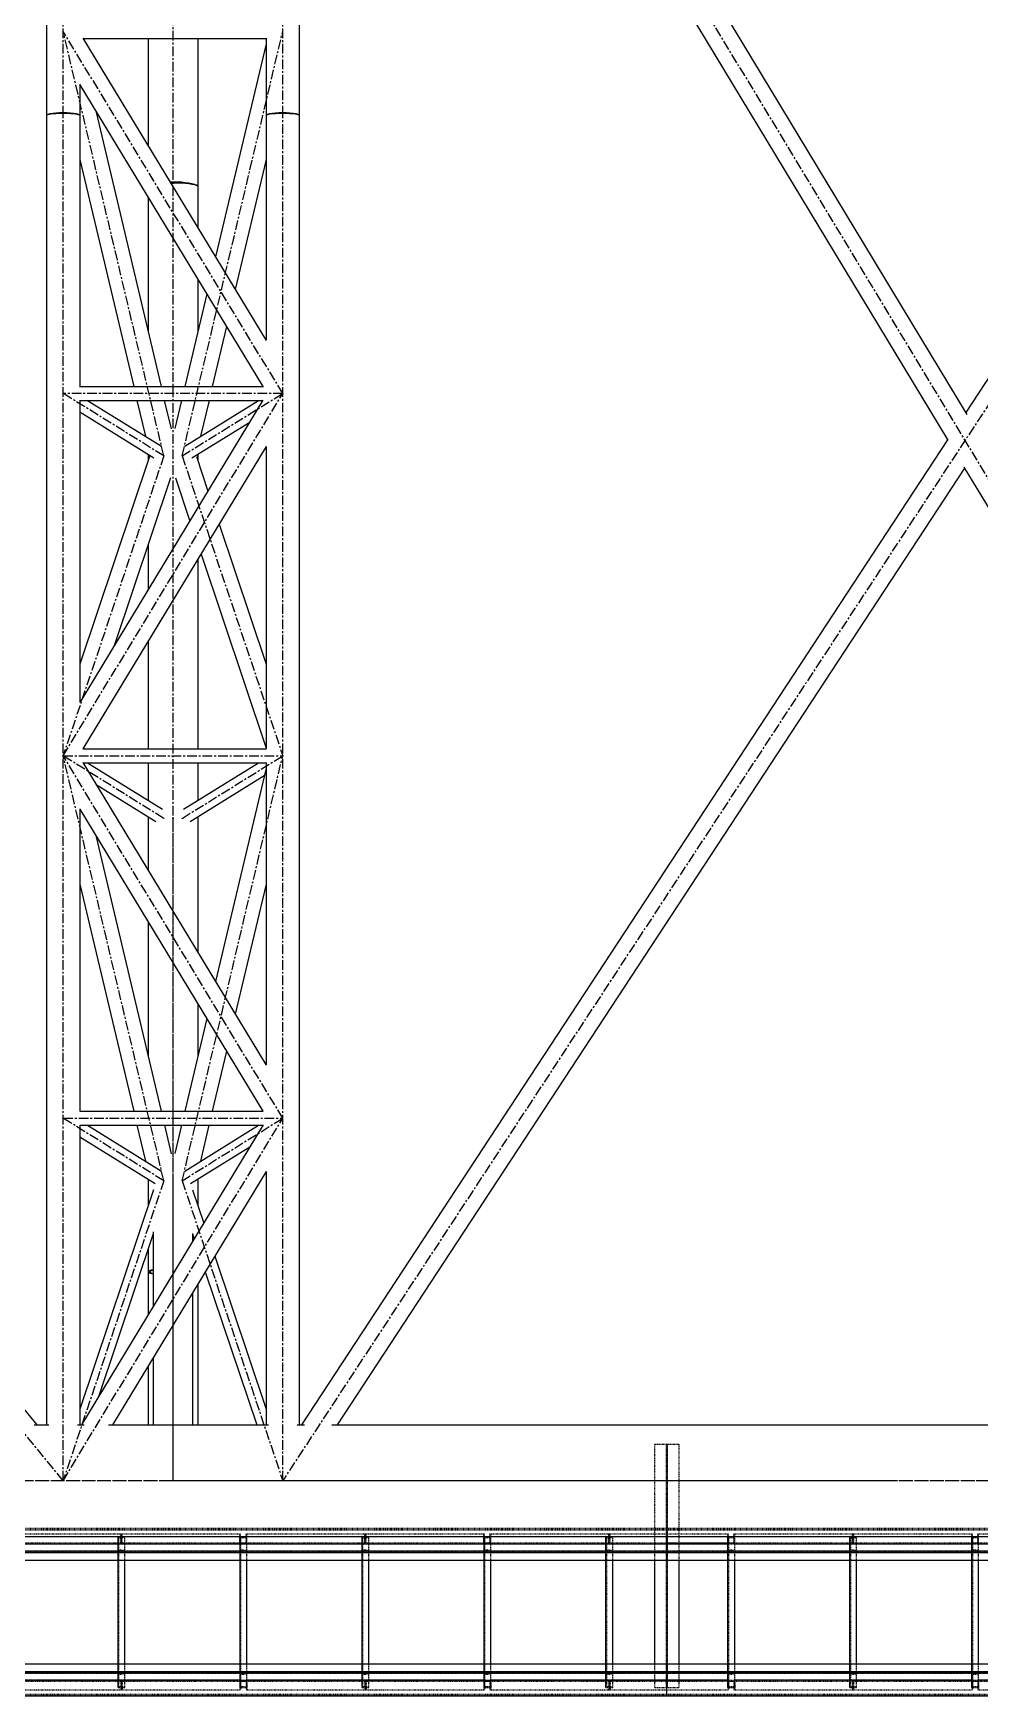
# Model space of a CAD drawing. Header units: millimetres. Extents: x 5143 to 30813, y 232 to 21408.
# Drawn here: x 21620 to 22396, y 15564 to 16928 of the extents above; entities that cross this region are included whole.
import ezdxf

# ---------------------------------------------------------------- set-up
doc = ezdxf.new("R2010")
doc.units = ezdxf.units.MM
doc.header["$LTSCALE"] = 0.25
for name, pattern in [('CENTER', [50.8, 31.75, -6.35, 6.35, -6.35]), ('XKITLINE00', [0]), ('XKITLINE02', [4, 2, -2]), ('XKITLINE03', [6, 3, -1, 1, -1])]:
    doc.linetypes.add(name, pattern=pattern)

msp = doc.modelspace()

# ---------------------------------------------------------------- linework, layer by layer
at = {"color": 8, "linetype": 'CENTER'}
for p, q in [((21645, 16860.1), (21645, 18041.9)), ((21825, 16860.1), (21825, 18041.9)), ((21735, 17970.9), (21735, 16802)), ((21645, 15740.3), (20185, 17520)), ((22900, 15740.3), (21825, 17520)), ((22900, 17380.3), (21825, 15740.3)), ((21727.5, 16580.9), (21645, 16929.1)), ((21825, 16632.2), (21645, 16929.1)), ((21742.5, 16580.9), (21825, 16929.1)), ((21645, 15740.3), (21645, 16860.1)), ((21825, 15740.3), (21825, 16860.1)), ((21735, 16802), (21735, 15911.7)), ((21727.5, 16580.9), (21645, 16632.2)), ((21825, 16632.2), (21645, 16632.2)), ((21645, 16334.9), (21825, 16632.2)), ((21742.5, 16580.9), (21825, 16632.2)), ((21727.5, 16580.9), (21645, 16334.9)), ((21742.5, 16580.9), (21825, 16334.9)), ((21727.5, 15986.3), (21645, 16334.9)), ((21825, 16037.6), (21645, 16334.9)), ((21727.5, 16283.6), (21645, 16334.9)), ((21645, 16334.9), (21825, 16334.9)), ((21742.5, 16283.6), (21825, 16334.9)), ((21742.5, 15986.3), (21825, 16334.9)), ((21735, 16283.6), (21735, 15740.3)), ((21645, 15740.3), (21825, 16037.6)), ((21727.5, 15986.3), (21645, 16037.6)), ((21645, 16037.6), (21825, 16037.6)), ((21742.5, 15986.3), (21825, 16037.6)), ((21727.5, 15986.3), (21645, 15740.3)), ((21735, 15986.3), (21735, 15740.3)), ((21742.5, 15986.3), (21825, 15740.3)), ((22468.2, 15740.3), (20245, 15740.3)), ((22900, 15740.3), (20275, 15740.3)), ((21735, 15740.3), (20915, 15740.3)), ((22317.5, 15740.3), (21735, 15740.3)), ((23075, 15740.3), (22317.5, 15740.3)), ((22900, 15740.3), (22317.5, 15740.3))]:
    msp.add_line(p, q, dxfattribs=at)
at = {"color": 8, "linetype": 'XKITLINE00'}
for p, q in [((21848.1, 17505.3), (22385.8, 16615)), ((21631.3, 17484.4), (21631.3, 16860.1)), ((21838.6, 17474.2), (21838.6, 16860.1)), ((21838.6, 17473.8), (22370.2, 16593.7)), ((22823.8, 17286.3), (22384.9, 16616.6)), ((21661.1, 16923.7), (21811.4, 16675.7)), ((21661.3, 16923.4), (21811.3, 16923.4)), ((21714.7, 16923.4), (21714.7, 16835.2)), ((21755.3, 16923.4), (21755.3, 16802)), ((21811.3, 16919), (21769.9, 16744.1)), ((21811.3, 16923.5), (21811.3, 16860.1)), ((21658.6, 16885.9), (21658.6, 16860.1)), ((21658.6, 16885.4), (21808.8, 16637.8)), ((21631.7, 16860.7), (21631.3, 16860.1)), ((21631.7, 16860.6), (21631.3, 16860.1)), ((21631.3, 16860.1), (21631.3, 15786)), ((21631.7, 16860.7), (21632.7, 16861.2)), ((21631.7, 16860.6), (21632.7, 16861)), ((21632.7, 16861.2), (21634.3, 16861.7)), ((21632.7, 16861), (21634.3, 16861.4)), ((21633, 16861.1), (21633.2, 16861.2)), ((21633.2, 16861.2), (21634.8, 16861.6)), ((21634.3, 16861.7), (21636.5, 16862.1)), ((21634.3, 16861.4), (21636.5, 16861.7)), ((21634.8, 16861.6), (21636.9, 16862)), ((21636.5, 16862.1), (21639.1, 16862.4)), ((21636.5, 16861.7), (21639.1, 16861.9)), ((21636.9, 16862), (21639.3, 16862.3)), ((21639.1, 16862.4), (21642, 16862.6)), ((21639.1, 16861.9), (21642, 16862.1)), ((21639.3, 16862.3), (21642.1, 16862.5)), ((21642, 16862.6), (21645, 16862.6)), ((21642, 16862.1), (21645, 16862.1)), ((21642.1, 16862.5), (21645, 16862.5)), ((21645, 16862.6), (21648, 16862.6)), ((21645, 16862.5), (21647.9, 16862.5)), ((21645, 16862.1), (21648, 16862.1)), ((21647.9, 16862.5), (21650.7, 16862.3)), ((21648, 16862.6), (21650.9, 16862.4)), ((21648, 16862.1), (21650.9, 16861.9)), ((21650.7, 16862.3), (21653.1, 16862)), ((21650.9, 16862.4), (21653.5, 16862.1)), ((21650.9, 16861.9), (21653.5, 16861.7)), ((21653.1, 16862), (21655.2, 16861.6)), ((21653.5, 16862.1), (21655.7, 16861.7)), ((21653.5, 16861.7), (21655.7, 16861.4)), ((21655.2, 16861.6), (21656.8, 16861.2)), ((21655.7, 16861.7), (21657.3, 16861.2)), ((21655.7, 16861.4), (21657.3, 16861)), ((21656.8, 16861.2), (21656.9, 16861.1)), ((21657.3, 16861.2), (21658.3, 16860.7)), ((21657.3, 16861), (21658.3, 16860.6)), ((21658.3, 16860.7), (21658.6, 16860.1)), ((21658.3, 16860.6), (21658.6, 16860.1)), ((21658.6, 16860.1), (21658.6, 16637.8)), ((21671.7, 16863.9), (21725.3, 16637.8)), ((21811.7, 16860.7), (21811.3, 16860.1)), ((21811.7, 16860.6), (21811.3, 16860.1)), ((21811.3, 16860.1), (21811.3, 16675.8)), ((21811.7, 16860.7), (21812.7, 16861.2)), ((21811.7, 16860.6), (21812.7, 16861)), ((21812.7, 16861.2), (21814.3, 16861.7)), ((21812.7, 16861), (21814.3, 16861.4)), ((21813, 16861.1), (21813.2, 16861.2)), ((21813.2, 16861.2), (21814.8, 16861.6)), ((21814.3, 16861.7), (21816.5, 16862.1)), ((21814.3, 16861.4), (21816.5, 16861.7)), ((21814.8, 16861.6), (21816.9, 16862)), ((21816.5, 16862.1), (21819.1, 16862.4)), ((21816.5, 16861.7), (21819.1, 16861.9)), ((21816.9, 16862), (21819.3, 16862.3)), ((21819.1, 16862.4), (21822, 16862.6)), ((21819.1, 16861.9), (21822, 16862.1)), ((21819.3, 16862.3), (21822.1, 16862.5)), ((21822, 16862.6), (21825, 16862.7)), ((21822, 16862.1), (21825, 16862.1)), ((21822.1, 16862.5), (21825, 16862.5)), ((21825, 16862.7), (21828, 16862.6)), ((21825, 16862.5), (21827.9, 16862.5)), ((21825, 16862.1), (21828, 16862.1)), ((21827.9, 16862.5), (21830.7, 16862.3)), ((21828, 16862.6), (21830.9, 16862.4)), ((21828, 16862.1), (21830.9, 16861.9)), ((21830.7, 16862.3), (21833.1, 16862)), ((21830.9, 16862.4), (21833.5, 16862.1)), ((21830.9, 16861.9), (21833.5, 16861.7)), ((21833.1, 16862), (21835.2, 16861.6)), ((21833.5, 16862.1), (21835.7, 16861.7)), ((21833.5, 16861.7), (21835.7, 16861.4)), ((21835.2, 16861.6), (21836.8, 16861.2)), ((21835.7, 16861.7), (21837.3, 16861.2)), ((21835.7, 16861.4), (21837.3, 16861)), ((21836.8, 16861.2), (21836.9, 16861.1)), ((21837.3, 16861.2), (21838.3, 16860.7)), ((21837.3, 16861), (21838.3, 16860.6)), ((21838.3, 16860.7), (21838.6, 16860.1)), ((21838.3, 16860.6), (21838.6, 16860.1)), ((21838.6, 16860.1), (21838.6, 15786)), ((21658.6, 16824), (21702.8, 16637.8)), ((21811.3, 16824), (21786.1, 16717.4)), ((21732.6, 16805.8), (21735, 16805.8)), ((21732.7, 16805.5), (21735, 16805.6)), ((21733, 16805), (21735, 16805)), ((21735, 16805.8), (21738.5, 16805.7)), ((21735, 16805.6), (21738.3, 16805.5)), ((21735, 16805), (21738.5, 16805)), ((21738.3, 16805.5), (21741.5, 16805.4)), ((21738.5, 16805.7), (21741.9, 16805.6)), ((21738.5, 16805), (21741.9, 16804.8)), ((21741.5, 16805.4), (21744.6, 16805.1)), ((21741.9, 16805.6), (21745.1, 16805.3)), ((21741.9, 16804.8), (21745.1, 16804.6)), ((21744.6, 16805.1), (21747.3, 16804.7)), ((21745.1, 16805.3), (21748, 16804.9)), ((21745.1, 16804.6), (21748, 16804.3)), ((21747.3, 16804.7), (21749.6, 16804.3)), ((21748, 16804.9), (21750.5, 16804.5)), ((21748, 16804.3), (21750.5, 16803.9)), ((21749.6, 16804.3), (21751.6, 16803.8)), ((21750.5, 16804.5), (21752.6, 16803.9)), ((21750.5, 16803.9), (21752.6, 16803.5)), ((21751.6, 16803.8), (21751.9, 16803.7)), ((21752.6, 16803.9), (21754.1, 16803.3)), ((21752.6, 16803.5), (21754.1, 16803)), ((21754.1, 16803.3), (21755, 16802.7)), ((21754.1, 16803), (21755, 16802.5)), ((21755, 16802.7), (21755.3, 16802)), ((21755, 16802.5), (21755.3, 16802)), ((21755.3, 16802), (21755.3, 16768.3)), ((21714.7, 16793), (21714.7, 16682.4)), ((21755.3, 16726), (21755.3, 16682.4)), ((21762.7, 16713.8), (21744.7, 16637.8)), ((21778.9, 16687.1), (21767.2, 16637.8)), ((21658.5, 16637.8), (21809.1, 16637.8)), ((20927.9, 16633.6), (21623.3, 15786)), ((21658.6, 16626.6), (21658.6, 16378.5)), ((21808.8, 16626.6), (21658.6, 16378.5)), ((21658.6, 16626.5), (21808.8, 16626.5)), ((21664.9, 16626.5), (21725.5, 16588.9)), ((21705.4, 16626.5), (21712.4, 16597)), ((21727.9, 16626.5), (21733.5, 16603.2)), ((21742, 16626.5), (21736.6, 16603.4)), ((21744.6, 16588.9), (21805.1, 16626.5)), ((21764.6, 16626.5), (21757.6, 16597)), ((21658.6, 16617), (21719.4, 16579.2)), ((21750.5, 16579.2), (21798, 16608.7)), ((21811.3, 16588.5), (21661.2, 16340.6)), ((21811.3, 16588.6), (21811.3, 16340.6)), ((22370.1, 16594), (21840.4, 15786)), ((21715.8, 16580.4), (21658.6, 16410)), ((21714.7, 16582.2), (21714.7, 16577.2)), ((21754.3, 16580.3), (21763.7, 16552.1)), ((21755.3, 16582.2), (21755.3, 16577.2)), ((22384, 16570.9), (21869.5, 15786)), ((22383.5, 16571.7), (22823.8, 15842.9)), ((21733, 16562.9), (21686.8, 16425)), ((21737, 16563), (21748.8, 16527.5)), ((21772.8, 16524.9), (21811.3, 16410)), ((21714.7, 16508.3), (21714.7, 16471.1)), ((21755.3, 16495.9), (21755.3, 16340.6)), ((21758, 16500.3), (21811.3, 16341.1)), ((21714.7, 16428.9), (21714.7, 16340.6)), ((21661, 16340.6), (21811.4, 16340.6)), ((21661.1, 16329.4), (21811.5, 16081.1)), ((21661.2, 16329.2), (21811.3, 16329.2)), ((21665, 16329.2), (21726.4, 16291)), ((21714.7, 16329.2), (21714.7, 16298.3)), ((21743.7, 16291.1), (21805, 16329.2)), ((21755.3, 16329.2), (21755.3, 16298.3)), ((21811.3, 16324.7), (21769.9, 16149.7)), ((21811.3, 16329.3), (21811.3, 16081.3)), ((21672, 16311.4), (21720.9, 16281)), ((21749.1, 16281), (21809.9, 16318.8)), ((21658.6, 16291.4), (21658.6, 16043.3)), ((21658.6, 16291.2), (21808.7, 16043.3)), ((21714.7, 16284.9), (21714.7, 16240.9)), ((21755.3, 16284.9), (21755.3, 16173.8)), ((21671.7, 16269.6), (21725.3, 16043.3)), ((21658.6, 16229.7), (21702.8, 16043.3)), ((21811.3, 16229.7), (21786.1, 16123)), ((21714.7, 16198.6), (21714.7, 16087.9)), ((21755.3, 16131.6), (21755.3, 16087.9)), ((21762.7, 16119.3), (21744.7, 16043.3)), ((21778.9, 16092.6), (21767.2, 16043.3)), ((21658.6, 16043.3), (21809, 16043.3)), ((21658.6, 16032), (21658.6, 15786)), ((21658.6, 16031.9), (21808.8, 16031.9)), ((21808.9, 16032.1), (21659.9, 15786)), ((21665, 16031.9), (21725.5, 15994.3)), ((21705.5, 16031.9), (21712.4, 16002.4)), ((21728, 16031.9), (21733.5, 16008.5)), ((21742, 16031.9), (21736.5, 16008.6)), ((21744.6, 15994.3), (21805, 16031.9)), ((21764.5, 16031.9), (21757.5, 16002.4)), ((21658.6, 16022.4), (21720.4, 15984)), ((21749.5, 15984), (21798, 16014.1)), ((21811.3, 15993.9), (21685.5, 15786)), ((21714.7, 15987.6), (21714.7, 15966.1)), ((21755.3, 15987.6), (21755.3, 15966.1)), ((21811.3, 15994), (21811.3, 15786)), ((21719, 15978.8), (21658.6, 15798.9)), ((21718.9, 15978.9), (21718.9, 15978.5)), ((21751, 15978.8), (21760.2, 15951.6)), ((21718.9, 15942.7), (21674.3, 15809.9)), ((21718.9, 15944.5), (21718.9, 15883.4)), ((21751.1, 15943), (21751.1, 15936.7)), ((21751.1, 15942.7), (21752.4, 15938.8)), ((21714.7, 15930.2), (21714.7, 15911.7)), ((21769.3, 15924.4), (21811.3, 15798.9)), ((21715, 15912.2), (21714.7, 15911.7)), ((21714.7, 15911.7), (21715, 15911.2)), ((21714.7, 15911.7), (21714.7, 15876.5)), ((21715, 15912.2), (21715.9, 15912.7)), ((21715, 15911.2), (21715.9, 15910.7)), ((21715.9, 15912.7), (21717.4, 15913.2)), ((21716.2, 15912.2), (21715.9, 15911.7)), ((21715.9, 15911.7), (21716.2, 15911.2)), ((21715.9, 15910.7), (21717.4, 15910.2)), ((21716.2, 15912.2), (21717, 15912.7)), ((21716.2, 15911.2), (21717, 15910.8)), ((21717, 15912.7), (21718.4, 15913.1)), ((21717, 15910.8), (21718.4, 15910.3)), ((21717.4, 15913.2), (21718.9, 15913.5)), ((21717.4, 15910.2), (21718.9, 15909.9)), ((21718.4, 15913.1), (21718.9, 15913.2)), ((21718.4, 15910.3), (21718.9, 15910.2)), ((21755.3, 15901.3), (21755.3, 15786)), ((21761.5, 15911.6), (21803.7, 15786)), ((21751.1, 15894.4), (21751.1, 15786)), ((21714.7, 15834.3), (21714.7, 15786)), ((21718.9, 15841.2), (21718.9, 15786)), ((21621.2, 15786), (21633.2, 15786)), ((21656.8, 15786), (21662.1, 15786)), ((21682.1, 15786), (21813.2, 15786)), ((21836.8, 15786), (21842.9, 15786)), ((21865.3, 15786), (22712.3, 15786)), ((20275, 15694.6), (22712.3, 15694.6))]:
    msp.add_line(p, q, dxfattribs=at)
at = {"color": 3, "linetype": 'XKITLINE02'}
for p, q in [((22130, 15770.3), (22150, 15770.3)), ((22130, 15570.6), (22130, 15770.3)), ((22139.7, 15570.6), (22139.7, 15770.3)), ((22140.3, 15570.6), (22140.3, 15770.3)), ((22150, 15675.1), (22150, 15770.3)), ((21540, 15701.3), (22140, 15701.3)), ((21540, 15700.4), (22140, 15700.4)), ((21540, 15699.9), (22140, 15699.9)), ((22140, 15694.6), (22140, 15701.3)), ((22140, 15701.3), (22714.8, 15701.3)), ((22140, 15694.6), (22140, 15701.3)), ((22140, 15700.4), (22956.5, 15700.4)), ((22140, 15699.9), (22953.7, 15699.9)), ((21589.7, 15689.4), (21692.2, 15689.4)), ((21589.7, 15688.6), (21692.7, 15688.6)), ((21594.9, 15696.6), (21692.7, 15696.6)), ((21686.9, 15689.4), (21686.9, 15688.6)), ((21690, 15694.6), (21695.5, 15694.6)), ((21690, 15682.6), (21690, 15694.6)), ((21690, 15590.1), (21690, 15694.6)), ((21690, 15694.6), (21695.5, 15694.6)), ((21690, 15688.6), (21692.7, 15688.6)), ((21690.7, 15570.6), (21690.7, 15694.6)), ((21690.7, 15693.5), (21695.5, 15693.9)), ((21690.7, 15683.6), (21690.7, 15693.5)), ((21690.7, 15683.6), (21695.5, 15683.3)), ((21692.2, 15689.4), (21692.2, 15696.6)), ((21692.7, 15696.6), (21790.4, 15696.6)), ((21692.7, 15688.6), (21692.7, 15696.6)), ((21692.7, 15688.6), (21692.7, 15696.6)), ((21692.7, 15688.6), (21795.6, 15688.6)), ((21693.3, 15689.4), (21693.3, 15696.6)), ((21693.3, 15689.4), (21795.6, 15689.4)), ((21695.5, 15693.9), (21695.5, 15694.6)), ((21695.5, 15570.6), (21695.5, 15694.6)), ((21695.5, 15682.6), (21695.5, 15683.3)), ((21698.6, 15689.4), (21698.6, 15688.6)), ((21789.7, 15689.4), (21789.7, 15688.6)), ((21789.7, 15689.4), (21892.2, 15689.4)), ((21789.7, 15688.6), (21892.7, 15688.6)), ((21789.8, 15688.6), (21789.8, 15696.6)), ((21790, 15694.6), (21795.5, 15694.6)), ((21790, 15682.6), (21790, 15694.6)), ((21790, 15590.1), (21790, 15694.6)), ((21790, 15694.6), (21795.5, 15694.6)), ((21790.4, 15689.4), (21790.4, 15696.6)), ((21790.7, 15570.6), (21790.7, 15694.6)), ((21790.7, 15693.5), (21795.5, 15693.9)), ((21790.7, 15683.6), (21790.7, 15693.5)), ((21790.7, 15683.6), (21795.5, 15683.3)), ((21794.9, 15689.4), (21794.9, 15696.6)), ((21794.9, 15696.6), (21892.7, 15696.6)), ((21795.5, 15688.6), (21795.5, 15696.6)), ((21795.5, 15693.9), (21795.5, 15694.6)), ((21795.5, 15570.6), (21795.5, 15694.6)), ((21795.5, 15682.6), (21795.5, 15683.3)), ((21795.6, 15689.4), (21795.6, 15688.6)), ((21886.9, 15689.4), (21886.9, 15688.6)), ((21890, 15694.6), (21895.5, 15694.6)), ((21890, 15682.6), (21890, 15694.6)), ((21890, 15590.1), (21890, 15694.6)), ((21890, 15694.6), (21895.5, 15694.6)), ((21890, 15688.6), (21892.7, 15688.6)), ((21890.7, 15570.6), (21890.7, 15694.6)), ((21890.7, 15693.5), (21895.5, 15693.9)), ((21890.7, 15683.6), (21890.7, 15693.5)), ((21890.7, 15683.6), (21895.5, 15683.3)), ((21892.2, 15689.4), (21892.2, 15696.6)), ((21892.7, 15696.6), (21990.4, 15696.6)), ((21892.7, 15688.6), (21892.7, 15696.6)), ((21892.7, 15688.6), (21892.7, 15696.6)), ((21892.7, 15688.6), (21995.6, 15688.6)), ((21893.3, 15689.4), (21893.3, 15696.6)), ((21893.3, 15689.4), (21995.6, 15689.4)), ((21895.5, 15693.9), (21895.5, 15694.6)), ((21895.5, 15570.6), (21895.5, 15694.6)), ((21895.5, 15682.6), (21895.5, 15683.3)), ((21898.6, 15689.4), (21898.6, 15688.6)), ((21989.7, 15689.4), (21989.7, 15688.6)), ((21989.7, 15689.4), (22092.2, 15689.4)), ((21989.7, 15688.6), (22092.7, 15688.6)), ((21989.8, 15688.6), (21989.8, 15696.6)), ((21990, 15694.6), (21995.5, 15694.6)), ((21990, 15682.6), (21990, 15694.6)), ((21990, 15590.1), (21990, 15694.6)), ((21990, 15694.6), (21995.5, 15694.6)), ((21990.4, 15689.4), (21990.4, 15696.6)), ((21990.7, 15570.6), (21990.7, 15694.6)), ((21990.7, 15693.5), (21995.5, 15693.9)), ((21990.7, 15683.6), (21990.7, 15693.5)), ((21990.7, 15683.6), (21995.5, 15683.3)), ((21994.9, 15689.4), (21994.9, 15696.6)), ((21994.9, 15696.6), (22092.7, 15696.6)), ((21995.5, 15688.6), (21995.5, 15696.6)), ((21995.5, 15693.9), (21995.5, 15694.6)), ((21995.5, 15570.6), (21995.5, 15694.6)), ((21995.5, 15682.6), (21995.5, 15683.3)), ((21995.6, 15689.4), (21995.6, 15688.6)), ((22086.9, 15689.4), (22086.9, 15688.6)), ((22090, 15694.6), (22095.5, 15694.6)), ((22090, 15682.6), (22090, 15694.6)), ((22090, 15590.1), (22090, 15694.6)), ((22090, 15694.6), (22095.5, 15694.6)), ((22090, 15688.6), (22092.7, 15688.6)), ((22090.7, 15570.6), (22090.7, 15694.6)), ((22090.7, 15693.5), (22095.5, 15693.9)), ((22090.7, 15683.6), (22090.7, 15693.5)), ((22090.7, 15683.6), (22095.5, 15683.3)), ((22092.2, 15689.4), (22092.2, 15696.6)), ((22092.7, 15696.6), (22190.4, 15696.6)), ((22092.7, 15688.6), (22092.7, 15696.6)), ((22092.7, 15688.6), (22092.7, 15696.6)), ((22092.7, 15688.6), (22195.6, 15688.6)), ((22093.3, 15689.4), (22093.3, 15696.6)), ((22093.3, 15689.4), (22194.9, 15689.4)), ((22095.5, 15693.9), (22095.5, 15694.6)), ((22095.5, 15570.6), (22095.5, 15694.6)), ((22095.5, 15682.6), (22095.5, 15683.3)), ((22098.6, 15689.4), (22098.6, 15688.6)), ((22140, 15689.4), (22195.6, 15689.4)), ((22140, 15688.6), (22189.8, 15688.6)), ((22189.7, 15689.4), (22189.7, 15688.6)), ((22189.7, 15689.4), (22292.2, 15689.4)), ((22189.7, 15688.6), (22292.7, 15688.6)), ((22189.8, 15688.6), (22189.8, 15696.6)), ((22190, 15694.6), (22195.5, 15694.6)), ((22190, 15682.6), (22190, 15694.6)), ((22190, 15570.6), (22190, 15694.6)), ((22190, 15694.6), (22195.5, 15694.6)), ((22190.4, 15689.4), (22190.4, 15696.6)), ((22190.7, 15570.6), (22190.7, 15694.6)), ((22190.7, 15693.5), (22195.5, 15693.9)), ((22190.7, 15683.6), (22190.7, 15693.5)), ((22190.7, 15683.6), (22195.5, 15683.3)), ((22194.9, 15689.4), (22194.9, 15696.6)), ((22194.9, 15696.6), (22292.7, 15696.6)), ((22195.5, 15688.6), (22195.5, 15696.6)), ((22195.5, 15693.9), (22195.5, 15694.6)), ((22195.5, 15570.6), (22195.5, 15694.6)), ((22195.5, 15682.6), (22195.5, 15683.3)), ((22195.6, 15689.4), (22195.6, 15688.6)), ((22286.9, 15689.4), (22286.9, 15688.6)), ((22290, 15694.6), (22295.5, 15694.6)), ((22290, 15682.6), (22290, 15694.6)), ((22290, 15570.6), (22290, 15694.6)), ((22290, 15694.6), (22295.5, 15694.6)), ((22290, 15688.6), (22292.7, 15688.6)), ((22290.7, 15570.6), (22290.7, 15694.6)), ((22290.7, 15693.5), (22295.5, 15693.9)), ((22290.7, 15683.6), (22290.7, 15693.5)), ((22290.7, 15683.6), (22295.5, 15683.3)), ((22292.2, 15689.4), (22292.2, 15696.6)), ((22292.7, 15688.6), (22292.7, 15696.6)), ((22292.7, 15696.6), (22390.4, 15696.6)), ((22292.7, 15688.6), (22292.7, 15696.6)), ((22292.7, 15688.6), (22395.6, 15688.6)), ((22293.3, 15689.4), (22293.3, 15696.6)), ((22293.3, 15689.4), (22395.6, 15689.4)), ((22295.5, 15693.9), (22295.5, 15694.6)), ((22295.5, 15570.6), (22295.5, 15694.6)), ((22295.5, 15682.6), (22295.5, 15683.3)), ((22298.6, 15689.4), (22298.6, 15688.6)), ((22389.7, 15689.4), (22389.7, 15688.6)), ((22389.7, 15689.4), (22492.2, 15689.4)), ((22389.7, 15688.6), (22492.7, 15688.6)), ((22389.8, 15688.6), (22389.8, 15696.6)), ((22390, 15590.1), (22390, 15694.6)), ((22390, 15694.6), (22395.5, 15694.6)), ((22390, 15694.6), (22395.5, 15694.6)), ((22390, 15682.6), (22390, 15694.6)), ((22390.4, 15689.4), (22390.4, 15696.6)), ((22390.7, 15570.6), (22390.7, 15694.6)), ((22390.7, 15693.5), (22395.5, 15693.9)), ((22390.7, 15683.6), (22390.7, 15693.5)), ((22390.7, 15683.6), (22395.5, 15683.3)), ((22394.9, 15689.4), (22394.9, 15696.6)), ((22394.9, 15696.6), (22492.7, 15696.6)), ((22395.5, 15688.6), (22395.5, 15696.6)), ((22395.5, 15570.6), (22395.5, 15694.6)), ((22395.5, 15693.9), (22395.5, 15694.6)), ((22395.5, 15682.6), (22395.5, 15683.3)), ((22395.6, 15689.4), (22395.6, 15688.6)), ((21540, 15682.6), (22140, 15682.6)), ((21540, 15682.6), (22140, 15682.6)), ((21540, 15682.1), (22140, 15682.1)), ((21540, 15681.7), (22140, 15681.7)), ((21690, 15682.6), (21695.5, 15682.6)), ((21790, 15682.6), (21795.5, 15682.6)), ((21890, 15682.6), (21895.5, 15682.6)), ((21990, 15682.6), (21995.5, 15682.6)), ((22090, 15682.6), (22095.5, 15682.6)), ((22140, 15682.6), (22997.1, 15682.6)), ((22140, 15681.3), (22140, 15682.6)), ((22140, 15682.6), (22953.7, 15682.6)), ((22140, 15681.3), (22140, 15682.6)), ((22140, 15682.1), (22956.5, 15682.1)), ((22140, 15681.7), (22996.5, 15681.7)), ((22140, 15681.3), (22956.5, 15681.3)), ((22190, 15682.6), (22195.5, 15682.6)), ((22290, 15682.6), (22295.5, 15682.6)), ((22390, 15682.6), (22395.5, 15682.6)), ((21690, 15570.6), (21690, 15590.1)), ((21695.5, 15570.6), (21695.5, 15590.1)), ((21790, 15570.6), (21790, 15590.1)), ((21795.5, 15570.6), (21795.5, 15590.1)), ((21890, 15570.6), (21890, 15590.1)), ((21895.5, 15570.6), (21895.5, 15590.1)), ((21990, 15570.6), (21990, 15590.1)), ((21995.5, 15570.6), (21995.5, 15590.1)), ((22090, 15570.6), (22090, 15590.1)), ((22095.5, 15570.6), (22095.5, 15590.1)), ((22130, 15570.6), (22130, 15590.1)), ((22150, 15570.6), (22150, 15590.1)), ((22190, 15570.6), (22190, 15590.1)), ((22195.5, 15570.6), (22195.5, 15590.1)), ((22290, 15570.6), (22290, 15590.1)), ((22295.5, 15570.6), (22295.5, 15590.1)), ((22390, 15570.6), (22390, 15590.1)), ((22395.5, 15570.6), (22395.5, 15590.1)), ((21540, 15583.4), (22140, 15583.4)), ((21540, 15583), (22140, 15583)), ((21540, 15582.6), (22140, 15582.6)), ((21540, 15582.5), (22140, 15582.5)), ((21589.7, 15576.6), (21692.7, 15576.6)), ((21589.7, 15575.8), (21692.2, 15575.8)), ((21686.9, 15576.6), (21686.9, 15575.8)), ((21690, 15582.6), (21695.5, 15582.6)), ((21690, 15570.6), (21690, 15582.6)), ((21690.7, 15581.5), (21695.5, 15581.9)), ((21690.7, 15571.6), (21690.7, 15581.5)), ((21692.2, 15575.8), (21692.2, 15568.6)), ((21692.7, 15576.6), (21795.6, 15576.6)), ((21692.7, 15568.6), (21692.7, 15576.6)), ((21692.7, 15568.6), (21692.7, 15576.6)), ((21693.3, 15575.8), (21795.6, 15575.8)), ((21693.3, 15575.8), (21693.3, 15568.6)), ((21695.5, 15581.9), (21695.5, 15582.6)), ((21698.6, 15576.6), (21698.6, 15575.8)), ((21789.7, 15576.6), (21892.7, 15576.6)), ((21789.7, 15576.6), (21789.7, 15575.8)), ((21789.7, 15575.8), (21892.2, 15575.8)), ((21789.8, 15576.6), (21789.8, 15568.6)), ((21790, 15582.6), (21795.5, 15582.6)), ((21790, 15570.6), (21790, 15582.6)), ((21790.4, 15575.8), (21790.4, 15568.6)), ((21790.7, 15581.5), (21795.5, 15581.9)), ((21790.7, 15571.6), (21790.7, 15581.5)), ((21794.9, 15575.8), (21794.9, 15568.6)), ((21795.5, 15581.9), (21795.5, 15582.6)), ((21795.5, 15576.6), (21795.5, 15568.6)), ((21795.6, 15576.6), (21795.6, 15575.8)), ((21886.9, 15576.6), (21886.9, 15575.8)), ((21890, 15582.6), (21895.5, 15582.6)), ((21890, 15570.6), (21890, 15582.6)), ((21890.7, 15581.5), (21895.5, 15581.9)), ((21890.7, 15571.6), (21890.7, 15581.5)), ((21892.2, 15575.8), (21892.2, 15568.6)), ((21892.7, 15576.6), (21995.6, 15576.6)), ((21892.7, 15568.6), (21892.7, 15576.6)), ((21892.7, 15568.6), (21892.7, 15576.6)), ((21893.3, 15575.8), (21995.6, 15575.8)), ((21893.3, 15575.8), (21893.3, 15568.6)), ((21895.5, 15581.9), (21895.5, 15582.6)), ((21898.6, 15576.6), (21898.6, 15575.8)), ((21989.7, 15576.6), (22092.7, 15576.6)), ((21989.7, 15576.6), (21989.7, 15575.8)), ((21989.7, 15575.8), (22092.2, 15575.8)), ((21989.8, 15576.6), (21989.8, 15568.6)), ((21990, 15582.6), (21995.5, 15582.6)), ((21990, 15570.6), (21990, 15582.6)), ((21990.4, 15575.8), (21990.4, 15568.6)), ((21990.7, 15581.5), (21995.5, 15581.9)), ((21990.7, 15571.6), (21990.7, 15581.5)), ((21994.9, 15575.8), (21994.9, 15568.6)), ((21995.5, 15581.9), (21995.5, 15582.6)), ((21995.5, 15576.6), (21995.5, 15568.6)), ((21995.6, 15576.6), (21995.6, 15575.8)), ((22086.9, 15576.6), (22086.9, 15575.8)), ((22090, 15582.6), (22095.5, 15582.6)), ((22090, 15570.6), (22090, 15582.6)), ((22090.7, 15581.5), (22095.5, 15581.9)), ((22090.7, 15571.6), (22090.7, 15581.5)), ((22092.2, 15575.8), (22092.2, 15568.6)), ((22092.7, 15576.6), (22195.6, 15576.6)), ((22092.7, 15568.6), (22092.7, 15576.6)), ((22092.7, 15568.6), (22092.7, 15576.6)), ((22093.3, 15575.8), (22195.6, 15575.8)), ((22093.3, 15575.8), (22093.3, 15568.6)), ((22095.5, 15581.9), (22095.5, 15582.6)), ((22098.6, 15576.6), (22098.6, 15575.8)), ((22140, 15582.6), (22140, 15583.9)), ((22140, 15582.6), (22140, 15583.9)), ((22140, 15583.4), (22996.5, 15583.4)), ((22140, 15583), (22956.5, 15583)), ((22140, 15582.6), (22997.1, 15582.6)), ((22140, 15582.5), (22953.7, 15582.5)), ((22189.7, 15576.6), (22292.7, 15576.6)), ((22189.7, 15576.6), (22189.7, 15575.8)), ((22189.7, 15575.8), (22292.2, 15575.8)), ((22189.8, 15576.6), (22189.8, 15568.6)), ((22190, 15582.6), (22195.5, 15582.6)), ((22190, 15570.6), (22190, 15582.6)), ((22190.4, 15575.8), (22190.4, 15568.6)), ((22190.7, 15581.5), (22195.5, 15581.9)), ((22190.7, 15571.6), (22190.7, 15581.5)), ((22194.9, 15575.8), (22194.9, 15568.6)), ((22195.5, 15581.9), (22195.5, 15582.6)), ((22195.5, 15576.6), (22195.5, 15568.6)), ((22195.6, 15576.6), (22195.6, 15575.8)), ((22286.9, 15576.6), (22286.9, 15575.8)), ((22290, 15582.6), (22295.5, 15582.6)), ((22290, 15570.6), (22290, 15582.6)), ((22290.7, 15581.5), (22295.5, 15581.9)), ((22290.7, 15571.6), (22290.7, 15581.5)), ((22292.2, 15575.8), (22292.2, 15568.6)), ((22292.7, 15568.6), (22292.7, 15576.6)), ((22292.7, 15576.6), (22395.6, 15576.6)), ((22292.7, 15568.6), (22292.7, 15576.6)), ((22293.3, 15575.8), (22395.6, 15575.8)), ((22293.3, 15568.6), (22293.3, 15575.8)), ((22295.5, 15581.9), (22295.5, 15582.6)), ((22298.6, 15576.6), (22298.6, 15575.8)), ((22389.7, 15576.6), (22492.7, 15576.6)), ((22389.7, 15576.6), (22389.7, 15575.8)), ((22389.7, 15575.8), (22492.2, 15575.8)), ((22389.8, 15576.6), (22389.8, 15568.6)), ((22390, 15582.6), (22395.5, 15582.6)), ((22390, 15570.6), (22390, 15582.6)), ((22390.4, 15575.8), (22390.4, 15568.6)), ((22390.7, 15581.5), (22395.5, 15581.9)), ((22390.7, 15571.6), (22390.7, 15581.5)), ((22394.9, 15575.8), (22394.9, 15568.6)), ((22395.5, 15581.9), (22395.5, 15582.6)), ((22395.5, 15576.6), (22395.5, 15568.6)), ((22395.6, 15576.6), (22395.6, 15575.8)), ((21540, 15565.3), (22140, 15565.3)), ((21540, 15564.7), (22140, 15564.7)), ((21594.9, 15568.6), (21692.7, 15568.6)), ((21690, 15570.6), (21695.5, 15570.6)), ((21690, 15570.6), (21695.5, 15570.6)), ((21690.7, 15571.6), (21695.5, 15571.3)), ((21692.7, 15568.6), (21790.4, 15568.6)), ((21695.5, 15570.6), (21695.5, 15571.3)), ((21790, 15570.6), (21795.5, 15570.6)), ((21790, 15570.6), (21795.5, 15570.6)), ((21790.7, 15571.6), (21795.5, 15571.3)), ((21794.9, 15568.6), (21892.7, 15568.6)), ((21795.5, 15570.6), (21795.5, 15571.3)), ((21890, 15570.6), (21895.5, 15570.6)), ((21890, 15570.6), (21895.5, 15570.6)), ((21890.7, 15571.6), (21895.5, 15571.3)), ((21892.7, 15568.6), (21990.4, 15568.6)), ((21895.5, 15570.6), (21895.5, 15571.3)), ((21990, 15570.6), (21995.5, 15570.6)), ((21990, 15570.6), (21995.5, 15570.6)), ((21990.7, 15571.6), (21995.5, 15571.3)), ((21994.9, 15568.6), (22092.7, 15568.6)), ((21995.5, 15570.6), (21995.5, 15571.3)), ((22090, 15570.6), (22095.5, 15570.6)), ((22090, 15570.6), (22095.5, 15570.6)), ((22090.7, 15571.6), (22095.5, 15571.3)), ((22092.7, 15568.6), (22190.4, 15568.6)), ((22095.5, 15570.6), (22095.5, 15571.3)), ((22130, 15570.6), (22150, 15570.6)), ((22140, 15565.3), (22953.7, 15565.3)), ((22140, 15564.7), (22956.5, 15564.7)), ((22140, 15563.9), (22956.5, 15563.9)), ((22190, 15570.6), (22195.5, 15570.6)), ((22190, 15570.6), (22195.5, 15570.6)), ((22190.7, 15571.6), (22195.5, 15571.3)), ((22194.9, 15568.6), (22292.7, 15568.6)), ((22195.5, 15570.6), (22195.5, 15571.3)), ((22290, 15570.6), (22295.5, 15570.6)), ((22290, 15570.6), (22295.5, 15570.6)), ((22290.7, 15571.6), (22295.5, 15571.3)), ((22292.7, 15568.6), (22390.4, 15568.6)), ((22295.5, 15570.6), (22295.5, 15571.3)), ((22390, 15570.6), (22395.5, 15570.6)), ((22390, 15570.6), (22395.5, 15570.6)), ((22390.7, 15571.6), (22395.5, 15571.3)), ((22394.9, 15568.6), (22492.7, 15568.6)), ((22395.5, 15570.6), (22395.5, 15571.3))]:
    msp.add_line(p, q, dxfattribs=at)
at = {"color": 1, "linetype": 'XKITLINE03'}
for p, q in [((22140, 15770.3), (22140, 15570.6)), ((21540, 15688.6), (22140, 15688.6)), ((21595.5, 15688.6), (21692.7, 15688.6)), ((21690, 15570.6), (21690, 15694.6)), ((21692.7, 15688.6), (21789.8, 15688.6)), ((21790, 15570.6), (21790, 15694.6)), ((21795.5, 15688.6), (21892.7, 15688.6)), ((21890, 15570.6), (21890, 15694.6)), ((21892.7, 15688.6), (21989.8, 15688.6)), ((21990, 15570.6), (21990, 15694.6)), ((21995.5, 15688.6), (22092.7, 15688.6)), ((22090, 15570.6), (22090, 15694.6)), ((22092.7, 15688.6), (22189.8, 15688.6)), ((22190, 15570.6), (22190, 15694.6)), ((22195.5, 15688.6), (22292.7, 15688.6)), ((22290, 15570.6), (22290, 15694.6)), ((22292.7, 15688.6), (22389.8, 15688.6)), ((22390, 15570.6), (22390, 15694.6)), ((22395.5, 15688.6), (22492.7, 15688.6)), ((22140, 15682.6), (21540, 15682.6)), ((22997.1, 15682.6), (22140, 15682.6)), ((21540, 15582.6), (22140, 15582.6)), ((21540, 15576.6), (22140, 15576.6)), ((21692.7, 15576.6), (21595.5, 15576.6)), ((21789.8, 15576.6), (21692.7, 15576.6)), ((21892.7, 15576.6), (21795.5, 15576.6)), ((21989.8, 15576.6), (21892.7, 15576.6)), ((22092.7, 15576.6), (21995.5, 15576.6)), ((22189.8, 15576.6), (22092.7, 15576.6)), ((22140, 15582.6), (22987.1, 15582.6)), ((22292.7, 15576.6), (22195.5, 15576.6)), ((22389.8, 15576.6), (22292.7, 15576.6)), ((22492.7, 15576.6), (22395.5, 15576.6))]:
    msp.add_line(p, q, dxfattribs=at)
at = {"color": 7, "linetype": 'XKITLINE00'}
for p, q in [((22140, 15681.3), (22140, 15694.6)), ((22140, 15681.3), (22140, 15694.6)), ((21540, 15681.3), (22140, 15681.3)), ((21540, 15675.1), (22140, 15675.1)), ((21690, 15590.1), (21690, 15675.1)), ((21695.5, 15590.1), (21695.5, 15675.1)), ((21790, 15590.1), (21790, 15675.1)), ((21795.5, 15590.1), (21795.5, 15675.1)), ((21890, 15590.1), (21890, 15675.1)), ((21895.5, 15590.1), (21895.5, 15675.1)), ((21990, 15590.1), (21990, 15675.1)), ((21995.5, 15590.1), (21995.5, 15675.1)), ((22090, 15590.1), (22090, 15675.1)), ((22095.5, 15590.1), (22095.5, 15675.1)), ((22130, 15590.1), (22130, 15675.1)), ((22140, 15675.1), (22140, 15681.3)), ((22140, 15681.3), (22823.8, 15681.3)), ((22140, 15675.1), (22140, 15681.3)), ((22140, 15675.1), (22823.8, 15675.1)), ((22150, 15590.1), (22150, 15675.1)), ((22190, 15590.1), (22190, 15675.1)), ((22195.5, 15590.1), (22195.5, 15675.1)), ((22290, 15590.1), (22290, 15675.1)), ((22295.5, 15590.1), (22295.5, 15675.1)), ((22390, 15590.1), (22390, 15675.1)), ((22395.5, 15590.1), (22395.5, 15675.1)), ((21540, 15590.1), (22140, 15590.1)), ((22140, 15583.9), (22140, 15590.1)), ((22140, 15590.1), (22823.8, 15590.1)), ((22140, 15583.9), (22140, 15590.1)), ((21540, 15583.9), (22140, 15583.9)), ((22140, 15563.9), (22140, 15583.9)), ((22140, 15583.9), (22823.8, 15583.9)), ((22140, 15563.9), (22140, 15583.9)), ((21540, 15563.9), (22140, 15563.9)), ((22140, 15563.9), (22823.8, 15563.9))]:
    msp.add_line(p, q, dxfattribs=at)
at = {"color": 8, "linetype": 'XKITLINE00'}
for centre in [(21645, 16860.1), (21645, 16860.1), (21825, 16860.1), (21825, 16860.1), (21735, 16802), (21735, 16802), (21645, 16632.2), (21645, 16632.2), (21825, 16632.2), (21825, 16632.2), (21825, 16632.2), (21825, 16632.2), (21727.5, 16580.9), (21727.5, 16580.9), (21727.5, 16580.9), (21742.5, 16580.9), (21742.5, 16580.9), (21742.5, 16580.9), (21645, 16334.9), (21645, 16334.9), (21645, 16334.9), (21645, 16334.9), (21645, 16334.9), (21645, 16334.9), (21825, 16334.9), (21825, 16334.9), (21825, 16334.9), (21825, 16334.9), (21727.5, 16283.6), (21735, 16283.6), (21742.5, 16283.6), (21645, 16037.6), (21645, 16037.6), (21825, 16037.6), (21825, 16037.6), (21825, 16037.6), (21825, 16037.6), (21727.5, 15986.3), (21727.5, 15986.3), (21727.5, 15986.3), (21735, 15986.3), (21742.5, 15986.3), (21742.5, 15986.3), (21742.5, 15986.3), (21735, 15911.7), (21645, 15740.3), (21645, 15740.3), (21645, 15740.3), (21645, 15740.3), (21735, 15740.3), (21735, 15740.3), (21735, 15740.3), (21735, 15740.3), (21825, 15740.3), (21825, 15740.3), (21825, 15740.3), (22317.5, 15740.3), (22317.5, 15740.3), (22317.5, 15740.3)]:
    msp.add_circle(centre, 0.05, dxfattribs=at)
at = {"color": 1, "linetype": 'XKITLINE00'}
for centre in [(22140, 15770.3), (21690, 15694.6), (21692.7, 15688.6), (21692.7, 15688.6), (21789.8, 15688.6), (21790, 15694.6), (21795.5, 15688.6), (21890, 15694.6), (21892.7, 15688.6), (21892.7, 15688.6), (21989.8, 15688.6), (21990, 15694.6), (21995.5, 15688.6), (22090, 15694.6), (22092.7, 15688.6), (22092.7, 15688.6), (22140, 15688.6), (22189.8, 15688.6), (22190, 15694.6), (22195.5, 15688.6), (22290, 15694.6), (22292.7, 15688.6), (22292.7, 15688.6), (22389.8, 15688.6), (22390, 15694.6), (22395.5, 15688.6), (21690, 15682.6), (21790, 15682.6), (21890, 15682.6), (21990, 15682.6), (22090, 15682.6), (22140, 15682.6), (22140, 15682.6), (22190, 15682.6), (22290, 15682.6), (22390, 15682.6), (21690, 15582.6), (21692.7, 15576.6), (21692.7, 15576.6), (21789.8, 15576.6), (21790, 15582.6), (21795.5, 15576.6), (21890, 15582.6), (21892.7, 15576.6), (21892.7, 15576.6), (21989.8, 15576.6), (21990, 15582.6), (21995.5, 15576.6), (22090, 15582.6), (22092.7, 15576.6), (22092.7, 15576.6), (22140, 15582.6), (22140, 15582.6), (22140, 15576.6), (22189.8, 15576.6), (22190, 15582.6), (22195.5, 15576.6), (22290, 15582.6), (22292.7, 15576.6), (22292.7, 15576.6), (22389.8, 15576.6), (22390, 15582.6), (22395.5, 15576.6), (21690, 15570.6), (21790, 15570.6), (21890, 15570.6), (21990, 15570.6), (22090, 15570.6), (22140, 15570.6), (22190, 15570.6), (22290, 15570.6), (22390, 15570.6)]:
    msp.add_circle(centre, 0.05, dxfattribs=at)

doc.saveas('drawing.dxf')
